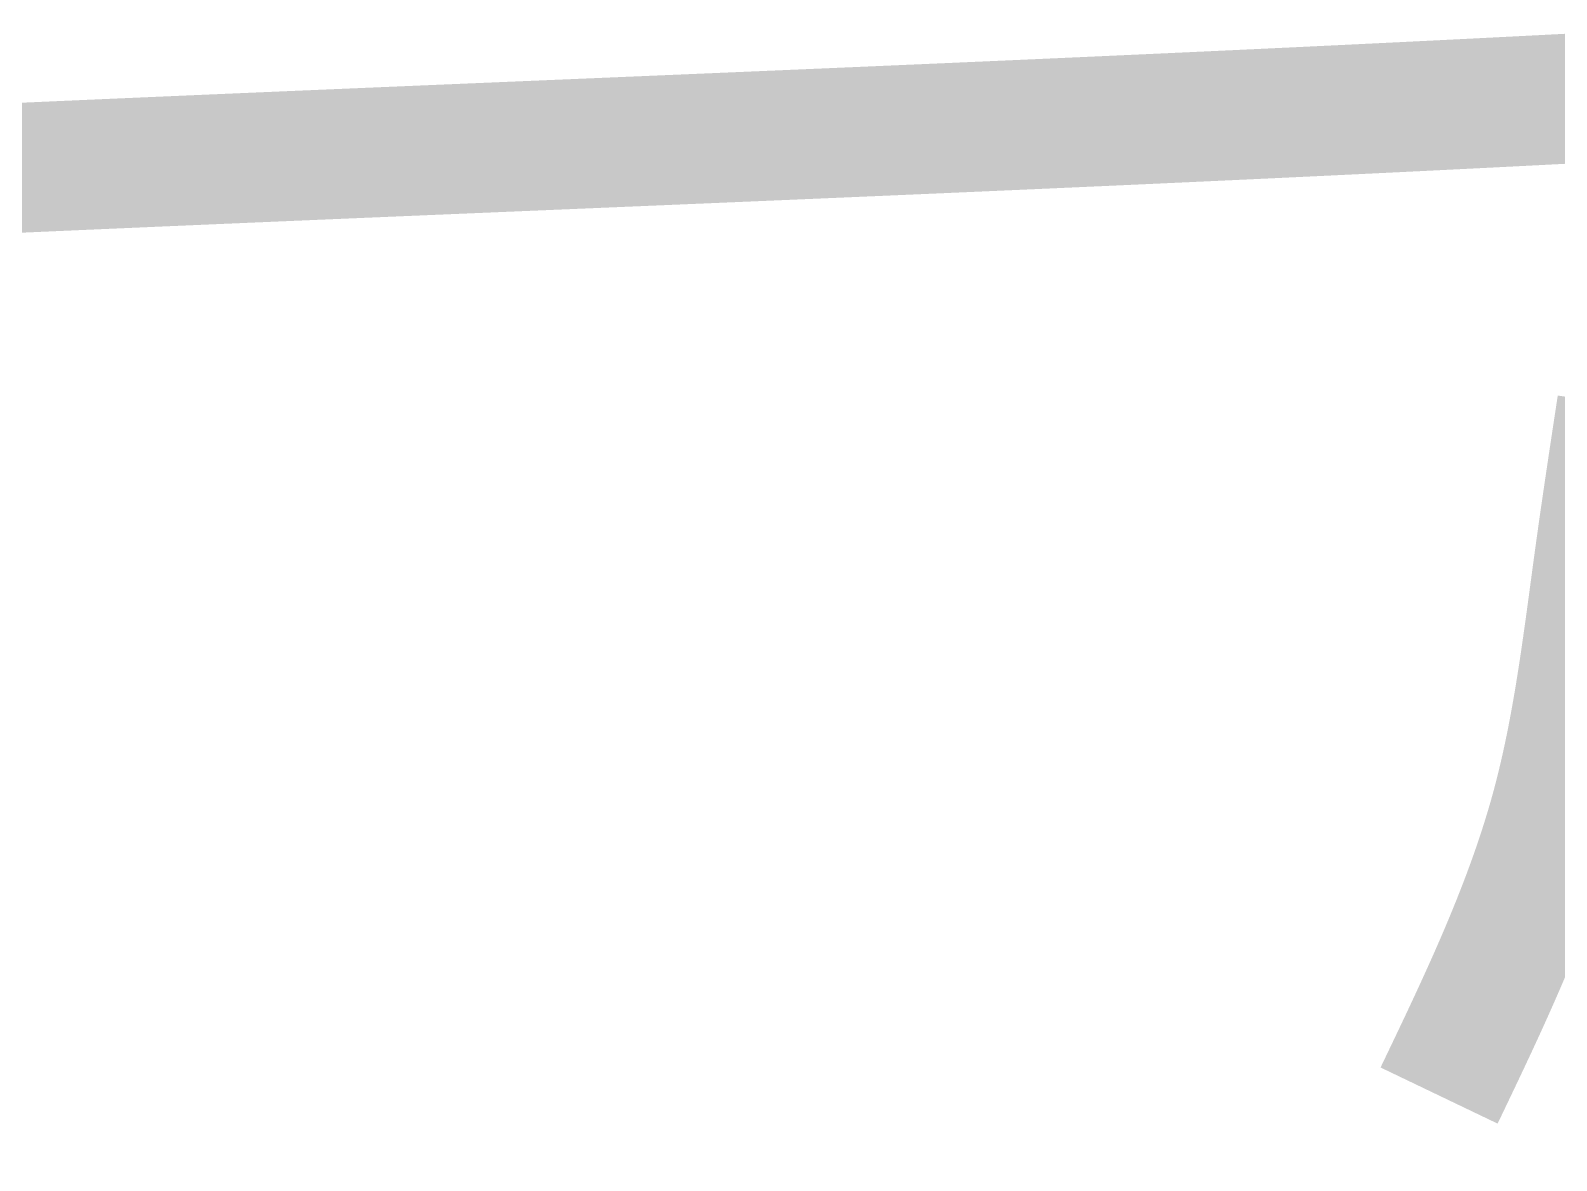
# Model space of a CAD drawing. Header units: millimetres. Extents: x -178395 to 493851, y -561170 to -280028.
# Drawn here: x -25737.2 to -25590.3, y -458636.7 to -458527.9 of the extents above; entities that cross this region are included whole.
import ezdxf
from ezdxf.enums import TextEntityAlignment as Align

# ---------------------------------------------------------------- set-up
doc = ezdxf.new("R2010")
doc.units = ezdxf.units.MM
doc.header["$MEASUREMENT"] = 0
for name, color, linetype, lineweight in [('ISO', 153, 'Continuous', 13), ('LC ISO', 153, 'Continuous', 13), ('LC Net thay', 63, 'Continuous', 25), ('LC Text1', 3, 'Continuous', 20)]:
    doc.layers.add(name, color=color, linetype=linetype, lineweight=lineweight)
doc.styles.add('Khungten', font='VHAVAN.TTF', dxfattribs={"width": 0.9, "height": 5000})
doc.styles.add('LC 1', font='VHAVANB.TTF')
doc.styles.add('Title', font='VHBLACK.TTF', dxfattribs={"width": 0.8})

# ---------------------------------------------------------------- blocks, each defined once
blk = doc.blocks.new('Mr. Giang')
at = {"layer": 'LC ISO', "const_width": 50}
for points in [[(3315.085934688372, -208.6691472146168), (3314.810693427044, -210.4792347265379), (3314.535469910737, -212.2894558368417), (3314.260313534971, -214.0998243453435), (3313.985273695258, -215.9103540518881), (3313.710399787126, -217.7210587562926), (3313.435741206084, -219.5319522583861), (3313.161347347656, -221.3430483580004), (3312.887267607355, -223.1543608549649), (3312.613551380705, -224.9659035490965), (3312.34024806322, -226.7776902402397), (3312.067407050423, -228.5897347282112), (3311.795077737827, -230.4020508128407), (3311.523309520953, -232.2146522939591), (3311.252151795317, -234.0275529713969), (3310.98165395644, -235.84076664497), (3310.711865399838, -237.6543071145235), (3310.442835521033, -239.4681881798737), (3310.174613715535, -241.2824236408651), (3309.907249378874, -243.0970272972998), (3309.640791906559, -244.9120129490373), (3309.375290694113, -246.7273943958785), (3309.110795137049, -248.5431854376687), (3308.847354630889, -250.3593998742239), (3308.585018571152, -252.1760515053896), (3308.323836353357, -253.9931541309668), (3308.063857373015, -255.8107215508148), (3307.805131025655, -257.6287675647362), (3307.547706706786, -259.4473059725894), (3307.291633811931, -261.2663505741618), (3307.036961736608, -263.0859151693131), (3306.783739876332, -264.9060135578736), (3306.538414523748, -266.6802477974938), (3306.281797176797, -268.547852978101), (3306.03290579657, -270.369542096345), (3305.785130242167, -272.1916631569671), (3305.538257270548, -274.0141524227419), (3305.292073638661, -275.8369461564709), (3305.046366103457, -277.6599806209571), (3304.800921421891, -279.4831920789886), (3304.555526350913, -281.3065167933533), (3304.309967647477, -283.129891026854), (3304.064032068533, -284.9532510422783), (3303.817506371037, -286.7765331024149), (3303.570177311938, -288.5996734700662), (3303.321831648185, -290.4226084080339), (3303.072256136733, -292.245274179092), (3302.821237534536, -294.0676070460433), (3302.568562598544, -295.8895432716903), (3302.31401808571, -297.7110191188063), (3302.057390752983, -299.5319708502087), (3301.798467357318, -301.3523347286702), (3301.537034655665, -303.1720470170087), (3301.272879404979, -304.9910439779975), (3301.00578836221, -306.8092618744245), (3300.73554828431, -308.6266369691068), (3300.461945928235, -310.4431055248182), (3300.184768050933, -312.2586038043613), (3299.903801409353, -314.0730680705377), (3299.618832760453, -315.8864345861218), (3299.329648861179, -317.69863961393), (3299.036036468487, -319.5096194167361), (3298.737782339332, -321.3193102573433), (3298.434673230662, -323.1276483985391), (3298.126495899431, -324.9345701031262), (3297.813037102585, -326.7400116338918), (3297.494083597086, -328.54390925364), (3297.169422139879, -330.3461992251428), (3296.838839487918, -332.1468178112182), (3296.502122398152, -333.9457012746388), (3296.159057627542, -335.7427858782085), (3295.809431933028, -337.5380078847283), (3295.453032071573, -339.331303556988), (3295.089644800119, -341.1226091577738), (3294.719056875628, -342.9118609498749), (3294.341055055043, -344.6989951960934), (3293.955426095325, -346.4839481592324), (3293.561956753416, -348.266656102079), (3293.160433786275, -350.047055287422), (3292.750643950854, -351.8250819780491), (3292.332374004105, -353.6006724367631), (3291.905410702974, -355.3737629263661), (3291.469540804421, -357.144289709632), (3291.024551065391, -358.9121890493775), (3290.570228242842, -360.6773972083765), (3290.106359093721, -362.4398504494313), (3289.799588906404, -363.5840671829769), (3289.149278371981, -365.9562813045803), (3288.656130037068, -367.7102757976388), (3288.153439439231, -369.4615130479784), (3287.641358042966, -371.21003682134), (3287.120037312759, -372.9558908834916), (3286.589628713104, -374.6991190001877), (3286.050283708489, -376.439764937183), (3285.502153763404, -378.1778724602463), (3284.945390342344, -379.9134853351179), (3284.3801449098, -381.6466473275669), (3283.806568930258, -383.3774022033467), (3283.224813868213, -385.1057937282274), (3282.635031188153, -386.8318656679483), (3282.037372354571, -388.5556617882782), (3281.431988831954, -390.2772258549718), (3280.8190320848, -391.9966016337841), (3280.198653577594, -393.7138328904687), (3279.571004774831, -395.4289633907955), (3278.936237140994, -397.1420369005177), (3278.294502140583, -398.8530971853904), (3277.645951238083, -400.5621880111682), (3276.990735897987, -402.2693531436051), (3276.329007584786, -403.974636348485), (3275.660917762969, -405.6780813915331), (3274.986617897032, -407.3797320385189), (3274.306259451456, -409.07963205521), (3273.619993890745, -410.777825207348), (3272.927972679377, -412.4743552607005), (3272.230347281851, -414.1692659810228), (3271.527269162651, -415.8626011340829), (3270.818889786279, -417.5544044856077), (3270.105360617215, -419.2447198013794), (3269.386833119952, -420.9335908471673), (3268.663458758985, -422.6210613886969), (3267.935388998803, -424.3071751917375), (3267.202775303896, -425.9919760220576), (3266.465769138754, -427.6755076454115), (3265.724521967868, -429.3578138275541), (3264.97918525573, -431.0389383342396), (3264.229910466832, -432.7189249312224), (3263.476849065664, -434.397817384272), (3262.720152516716, -436.0756594591273), (3261.959972284476, -437.7524949215726), (3261.196459833441, -439.4283675373476), (3260.429766628097, -441.1033210722066), (3259.660044132937, -442.7773992919188), (3258.887443812452, -444.4506459622385), (3258.112117131131, -446.12310484892), (3257.334215553466, -447.7948197177182), (3256.553890543948, -449.4658343344014), (3255.771293567064, -451.1361924647243), (3254.986576087316, -452.8059378744277), (3254.19988956918, -454.4751143292934), (3253.411385477158, -456.1437655950625), (3252.621215275737, -457.8119354375044), (3251.829530429404, -459.4796676223717), (3251.036482402658, -461.1470059154062), (3250.242222659984, -462.8139940823904), (3249.446902665873, -464.4806758890791), (3248.650673884817, -466.1470951012118), (3247.853687781306, -467.8132954845577), (3247.056095819834, -469.4793208048716), (3246.25804946489, -471.1452148279078), (3245.459700180962, -472.8110213194348), (3244.661199432546, -474.4767840452077)], [(2667.74165860028, -118.5793294586329), (2678.566395275298, -118.0894343991531), (2689.391755338707, -117.6026834561198), (2700.217720898618, -117.1189191021258), (2711.044274063144, -116.63798380972), (2721.871396940398, -116.1597200514661), (2732.699071638493, -115.6839702999569), (2743.527280265545, -115.2105770277267), (2754.356004929661, -114.7393827073538), (2765.185227738959, -114.2702298114164), (2776.01493080155, -113.8029608124634), (2786.845096225545, -113.3374181830732), (2797.675706119058, -112.8734443958092), (2808.506742590202, -112.4108819232351), (2819.338187747089, -111.9495732379146), (2830.170023697836, -111.4893608124112), (2841.002232550549, -111.0300871193031), (2851.834796413346, -110.5715946311393), (2862.667697394336, -110.1137258204981), (2873.500917601636, -109.6563231599575), (2884.334439143357, -109.1992291220668), (2895.16824412761, -108.7422861793893), (2906.00231466251, -108.2853368044889), (2916.836632856168, -107.8282234699582), (2927.671180816698, -107.3707886483317), (2938.505940652216, -106.9128748121875), (2949.340894470828, -106.4543244341039), (2960.176024380649, -105.9949799866299), (2971.011312489794, -105.5346839423437), (2981.846740906378, -105.0732787738089), (2992.682291738507, -104.6106069535745), (3003.5179470943, -104.1465109542332), (3014.353689081869, -103.6808332483342), (3025.189499809319, -103.2134163084556), (3036.025361384774, -102.7441026071465), (3046.861255916341, -102.272734616985), (3057.697165512134, -101.7991548105347), (3068.533072280265, -101.3232056603738), (3079.368958328843, -100.8447296390514), (3090.204805765989, -100.363569219131), (3101.040596699811, -99.87956687319092), (3111.876313238423, -99.39256507379469), (3122.711937489938, -98.90240629350592), (3133.547451562466, -98.40893300490279), (3144.382837564124, -97.91198768053437), (3155.218077603022, -97.41141279296426), (3166.053153787274, -96.90705081477063), (3176.888048224992, -96.39874421853165), (3187.722743024286, -95.88633547678182), (3198.557220293274, -95.36966706211388), (3209.391462140069, -94.84858144707687), (3220.22545067278, -94.32292110424896), (3231.059167999523, -93.79252850617922), (3241.892596228408, -93.25724612546037), (3252.725717467551, -92.71691643464146), (3263.558513825061, -92.17138190630067), (3274.39096740905, -91.6204850129725), (3285.223060327637, -91.06406822726422), (3296.054774688932, -90.50197402171034), (3306.886092601046, -89.93404486890358), (3317.71699617209, -89.36012324139301)]]:
    blk.add_lwpolyline(points, dxfattribs=at)
blk = doc.blocks.new('lcdi fix')
at = {"layer": 'ISO', "xscale": 0.5, "yscale": 0.5, "zscale": 0.5}
blk.add_blockref('Mr. Giang', (37323.95860213445, -842.8215605093428), dxfattribs=at)
at = {"color": 7, "style": 'Khungten', "width": 0.8}
for tag, p in [('REVISION', (39498.75271332351, -10746.30395446718)), ('NGAYHT', (39546.07422497955, -11609.37091637403))]:
    blk.add_attdef(tag, text='', height=199.998925739526, dxfattribs=at).set_placement(p, align=Align.CENTER)
at = {"layer": 'LC Text1', "color": 3, "style": 'LC 1', "width": 1.834005631990714}
for tag, p, p2 in [('TENBANVE1', (36912.65773373929, -8885.760238945484), (40339.14503431407, -8885.760238945484)), ('TENBANVE2', (36912.65773373929, -9562.465564332902), (40339.14503431407, -9562.465564332902))]:
    blk.add_attdef(tag, text='', height=249.9999935159642, dxfattribs=at).set_placement(p, p2, align=Align.FIT)
at = {"layer": 'LC Text1', "style": 'Title', "width": 0.7}
blk.add_attdef('SOBANVE', text='', height=249.9999935159641, dxfattribs=at).set_placement((39561.98232412425, -13896.18071823567), align=Align.CENTER)

msp = doc.modelspace()

# ---------------------------------------------------------------- block references
at = {"layer": 'LC Net thay', "xscale": 0.5000000000000013, "yscale": 0.5000000000000013, "zscale": 0.5000000000000013}
msp.add_blockref('lcdi fix', (-45074.71530448041, -458090.3829134663), dxfattribs=at)

doc.saveas('drawing.dxf')
